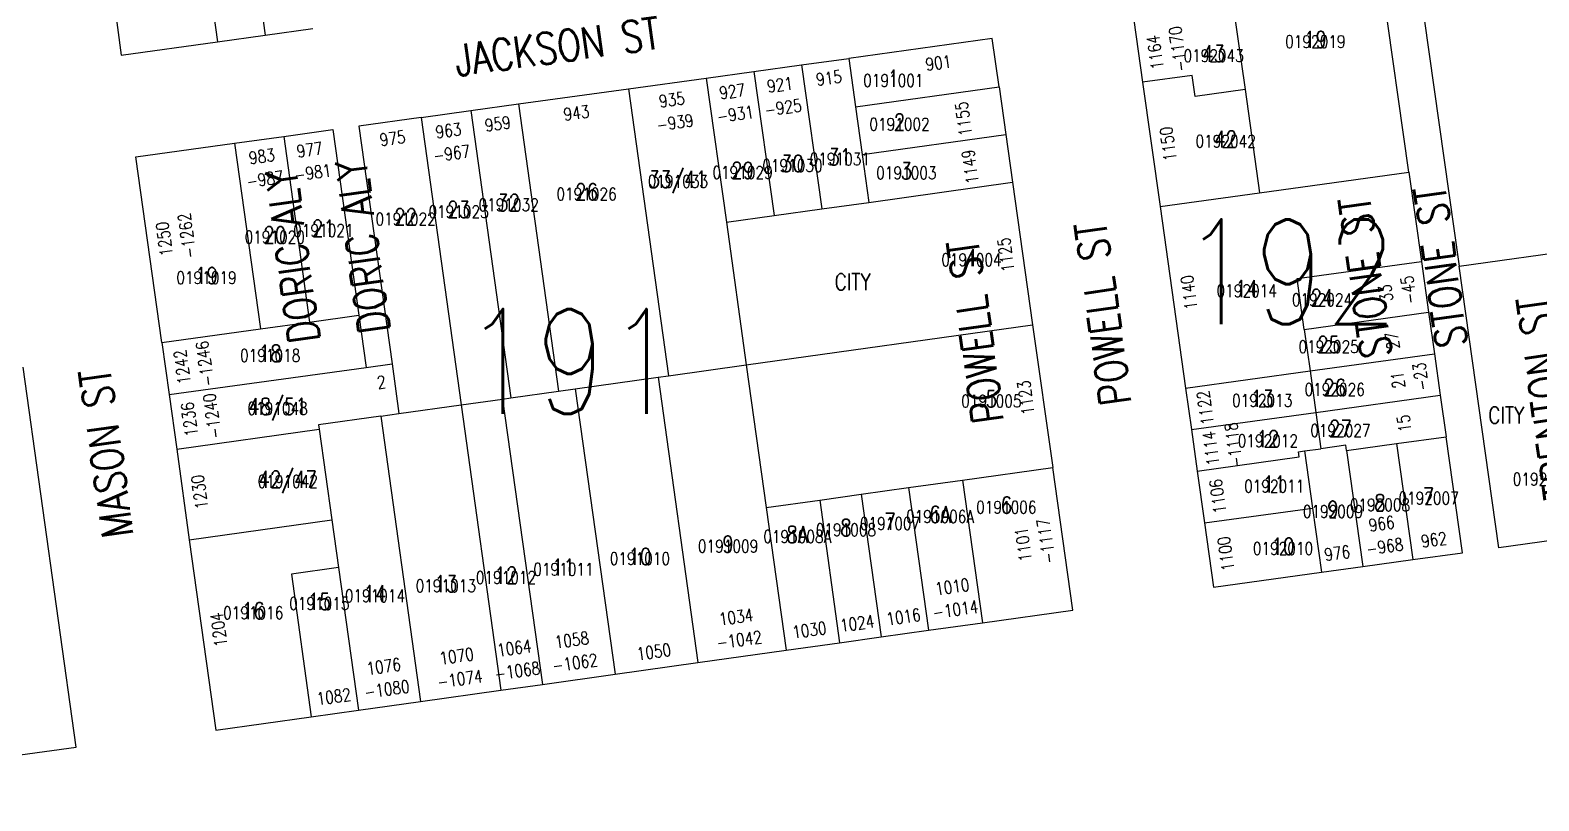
# Model space of a CAD drawing. Header units: feet. Extents: x 6006802 to 6013716, y 2117102 to 2120191.
# Drawn here: x 6009366 to 6010087, y 2117403 to 2117770 of the extents above; entities that cross this region are included whole.
import ezdxf
from ezdxf.enums import TextEntityAlignment as Align

# ---------------------------------------------------------------- set-up
doc = ezdxf.new("R2010")
doc.units = ezdxf.units.FT
doc.header["$LTSCALE"] = 100
doc.header["$MEASUREMENT"] = 0
for name, color, linetype in [('ADDRESS', 1, 'CONTINUOUS'), ('BLKLOT', 2, 'CONTINUOUS'), ('BLOCK_NUMBERS', 3, 'CONTINUOUS'), ('LOT_LINES', 4, 'CONTINUOUS'), ('LOT_NUMBERS', 7, 'CONTINUOUS'), ('ROW', 6, 'CONTINUOUS'), ('ST_NAME_IN_BLK', 7, 'CONTINUOUS'), ('ST_NAME_IN_ST', 6, 'CONTINUOUS')]:
    doc.layers.add(name, color=color, linetype=linetype)
doc.styles.add('ADDTXT', font='ROMANS.shx', dxfattribs={"width": 0.8, "height": 6})
doc.styles.add('BLKLOT', font='ROMANS.shx', dxfattribs={"width": 0.8, "height": 6})
doc.styles.add('BLOCK_NO', font='ROMANS.shx', dxfattribs={"width": 0.8, "height": 50})
doc.styles.add('LOT_NO', font='ROMANS.shx', dxfattribs={"width": 0.8, "height": 8})
doc.styles.add('SI', font='ROMANS.shx', dxfattribs={"width": 0.8, "height": 15})

msp = doc.modelspace()

# ---------------------------------------------------------------- linework, layer by layer
at = {"layer": 'LOT_LINES'}
for points in [[(6009468.15, 2117842.35), (6009478.41, 2117768.06)], [(6009445.36, 2117839.2), (6009455.62, 2117764.91)], [(6009940.83, 2117781.82), (6009946.43, 2117742.11)], [(6009757.21, 2117757.02), (6009760.45, 2117733.83)], [(6009689.11, 2117747.61), (6009698.72, 2117678.73)], [(6009711.89, 2117750.76), (6009721.5, 2117681.92)], [(6009734.67, 2117753.91), (6009744.28, 2117685.11)], [(6009946.43, 2117742.11), (6009922.65, 2117738.84), (6009921.24, 2117748.84), (6009897.47, 2117745.57)], [(6009651.96, 2117742.48), (6009671.08, 2117605.44)], [(6009760.45, 2117733.83), (6009828.97, 2117743.42)], [(6009946.43, 2117742.11), (6009953.38, 2117692.8)], [(6009599.46, 2117735.23), (6009618.6, 2117598.09)], [(6009760.45, 2117733.83), (6009763.63, 2117711.05)], [(6009552.9, 2117728.8), (6009572.05, 2117591.57)], [(6009576.67, 2117732.08), (6009595.82, 2117594.9)], [(6009487.27, 2117719.73), (6009499.64, 2117631.09)], [(6009763.63, 2117711.05), (6009832.18, 2117720.65)], [(6009463.75, 2117716.49), (6009476.12, 2117627.84)], [(6009763.63, 2117711.05), (6009766.81, 2117688.27)], [(6009766.81, 2117688.27), (6009835.39, 2117697.87)], [(6009953.38, 2117692.8), (6010024.7, 2117702.62)], [(6009905.83, 2117686.25), (6009953.38, 2117692.8)], [(6009721.5, 2117681.92), (6009744.28, 2117685.11)], [(6009744.28, 2117685.11), (6009766.81, 2117688.27)], [(6009698.72, 2117678.73), (6009721.5, 2117681.92)], [(6009698.72, 2117678.73), (6009708.22, 2117610.64)], [(6010048.68, 2117657.87), (6010108.12, 2117666.06)], [(6009974.68, 2117627.6), (6009971.27, 2117651.86), (6010030.7, 2117660.04)], [(6009499.64, 2117631.09), (6009523.17, 2117634.34)], [(6009974.68, 2117627.6), (6010034.12, 2117635.78)], [(6009429.06, 2117621.34), (6009476.12, 2117627.84)], [(6009476.12, 2117627.84), (6009499.64, 2117631.09)], [(6009708.22, 2117610.64), (6009844.98, 2117629.79)], [(6009974.68, 2117627.6), (6009977.47, 2117607.79)], [(6009539.02, 2117611.21), (6009542.34, 2117587.41)], [(6009977.47, 2117607.79), (6010036.91, 2117615.98)], [(6009432.52, 2117596.58), (6009526.64, 2117609.5)], [(6009626.52, 2117599.2), (6009666.13, 2117604.74)], [(6009666.13, 2117604.74), (6009671.08, 2117605.44)], [(6009666.13, 2117604.74), (6009685.14, 2117468.56)], [(6009671.08, 2117605.44), (6009708.22, 2117610.64)], [(6009708.22, 2117610.64), (6009717.72, 2117542.55)], [(6009918.04, 2117599.61), (6009977.47, 2117607.79)], [(6009977.47, 2117607.79), (6009980.27, 2117587.99)], [(6009595.82, 2117594.9), (6009618.6, 2117598.09)], [(6009618.6, 2117598.09), (6009626.52, 2117599.2)], [(6009626.52, 2117599.2), (6009645.52, 2117463.02)], [(6009542.34, 2117587.41), (6009572.05, 2117591.57)], [(6009572.05, 2117591.57), (6009591.86, 2117594.34)], [(6009572.05, 2117591.57), (6009591.06, 2117455.39)], [(6009591.86, 2117594.34), (6009595.82, 2117594.9)], [(6009591.86, 2117594.34), (6009610.86, 2117458.16)], [(6009980.27, 2117587.99), (6010039.71, 2117596.17)], [(6009533.68, 2117586.19), (6009503.97, 2117582.03), (6009504.24, 2117580.05)], [(6009533.68, 2117586.19), (6009542.34, 2117587.41)], [(6009533.68, 2117586.19), (6009552.68, 2117450.01)], [(6009920.83, 2117579.81), (6009980.27, 2117587.99)], [(6009980.27, 2117587.99), (6009982.71, 2117570.66)], [(6009436.16, 2117570.51), (6009504.24, 2117580.05)], [(6009504.24, 2117580.05), (6009510.29, 2117536.72)], [(6010018.72, 2117573.1), (6010042.5, 2117576.37)], [(6009923.62, 2117560), (6009972.36, 2117566.71), (6009972.01, 2117569.19), (6009974.78, 2117569.57)], [(6009974.78, 2117569.57), (6009982.71, 2117570.66)], [(6009974.78, 2117569.57), (6009978.62, 2117542.34)], [(6009994.94, 2117569.82), (6009994.6, 2117572.3), (6009982.71, 2117570.66)], [(6009994.94, 2117569.82), (6010018.72, 2117573.1)], [(6009994.94, 2117569.82), (6010002.75, 2117514.43)], [(6010018.72, 2117573.1), (6010026.52, 2117517.71)], [(6009811.51, 2117555.69), (6009854.57, 2117561.72)], [(6009785.76, 2117552.08), (6009811.51, 2117555.69)], [(6009811.51, 2117555.69), (6009821.01, 2117487.6)], [(6009717.72, 2117542.55), (6009743.28, 2117546.13)], [(6009743.28, 2117546.13), (6009763.08, 2117548.9)], [(6009743.28, 2117546.13), (6009752.78, 2117478.04)], [(6009763.08, 2117548.9), (6009785.76, 2117552.08)], [(6009763.08, 2117548.9), (6009772.58, 2117480.81)], [(6009785.76, 2117552.08), (6009795.26, 2117483.99)], [(6009717.72, 2117542.55), (6009727.23, 2117474.46)], [(6009927.11, 2117535.25), (6009978.62, 2117542.34)], [(6009978.62, 2117542.34), (6009982.94, 2117511.69)], [(6009442.2, 2117527.18), (6009510.29, 2117536.72)], [(6009510.29, 2117536.72), (6009513.47, 2117513.94)], [(6009513.47, 2117513.94), (6009490.94, 2117510.79), (6009500.44, 2117442.69)], [(6009513.47, 2117513.94), (6009522.97, 2117445.85)]]:
    msp.add_lwpolyline(points, dxfattribs=at)
at = {"layer": 'ROW'}
for points in [[(6009438.87, 2117886.26), (6009393.51, 2117879.99), (6009409.7, 2117758.57), (6009455.62, 2117764.91)], [(6010191.72, 2117816.37), (6010029.5, 2117794.03), (6010048.68, 2117657.87)], [(6010024.7, 2117702.62), (6010012.16, 2117791.64), (6009940.83, 2117781.82)], [(6009940.83, 2117781.82), (6009893.28, 2117775.27), (6009897.47, 2117745.57)], [(6009478.41, 2117768.06), (6009501.19, 2117771.2)], [(6009455.62, 2117764.91), (6009478.41, 2117768.06)], [(6009828.97, 2117743.42), (6009825.72, 2117766.48), (6009757.21, 2117757.02)], [(6009734.67, 2117753.91), (6009757.21, 2117757.02)], [(6009651.96, 2117742.48), (6009689.11, 2117747.61)], [(6009689.11, 2117747.61), (6009711.89, 2117750.76)], [(6009711.89, 2117750.76), (6009734.67, 2117753.91)], [(6009599.46, 2117735.23), (6009651.96, 2117742.48)], [(6009828.97, 2117743.42), (6009832.18, 2117720.65)], [(6009897.47, 2117745.57), (6009905.83, 2117686.25)], [(6009576.67, 2117732.08), (6009599.46, 2117735.23)], [(6009552.9, 2117728.8), (6009523.18, 2117724.69), (6009539.02, 2117611.21)], [(6009552.9, 2117728.8), (6009576.67, 2117732.08)], [(6009463.75, 2117716.49), (6009487.27, 2117719.73)], [(6009487.27, 2117719.73), (6009510.8, 2117722.98), (6009523.17, 2117634.34)], [(6009832.18, 2117720.65), (6009835.39, 2117697.87)], [(6009429.06, 2117621.34), (6009416.69, 2117709.99), (6009463.75, 2117716.49)], [(6009835.39, 2117697.87), (6009844.98, 2117629.79)], [(6010024.7, 2117702.62), (6010030.7, 2117660.04)], [(6009905.83, 2117686.25), (6009918.04, 2117599.61)], [(6010108.12, 2117666.06), (6010127.07, 2117531.59), (6010067.64, 2117523.38), (6010048.68, 2117657.87)], [(6010030.7, 2117660.04), (6010034.12, 2117635.78)], [(6009523.17, 2117634.34), (6009526.64, 2117609.5)], [(6010034.12, 2117635.78), (6010036.91, 2117615.98)], [(6009844.98, 2117629.79), (6009854.57, 2117561.72)], [(6009429.06, 2117621.34), (6009432.52, 2117596.58)], [(6009526.64, 2117609.5), (6009539.02, 2117611.21)], [(6010036.91, 2117615.98), (6010039.71, 2117596.17)], [(6009200.82, 2117402.55), (6009388.21, 2117428.24), (6009362.9, 2117609.62)], [(6009432.52, 2117596.58), (6009436.16, 2117570.51)], [(6009918.04, 2117599.61), (6009920.83, 2117579.81)], [(6010039.71, 2117596.17), (6010042.5, 2117576.37)], [(6009920.83, 2117579.81), (6009923.62, 2117560)], [(6010026.52, 2117517.71), (6010050.3, 2117520.99), (6010042.5, 2117576.37)], [(6009436.16, 2117570.51), (6009442.2, 2117527.18)], [(6009821.01, 2117487.6), (6009864.16, 2117493.64), (6009854.57, 2117561.72)], [(6009923.62, 2117560), (6009927.11, 2117535.25)], [(6009927.11, 2117535.25), (6009931.43, 2117504.58), (6009982.94, 2117511.69)], [(6009442.2, 2117527.18), (6009454.89, 2117436.31), (6009500.44, 2117442.69)], [(6010002.75, 2117514.43), (6010026.52, 2117517.71)], [(6009982.94, 2117511.69), (6010002.75, 2117514.43)], [(6009772.58, 2117480.81), (6009795.26, 2117483.99)], [(6009795.26, 2117483.99), (6009821.01, 2117487.6)], [(6009685.14, 2117468.56), (6009727.23, 2117474.46)], [(6009727.23, 2117474.46), (6009752.78, 2117478.04)], [(6009752.78, 2117478.04), (6009772.58, 2117480.81)], [(6009645.52, 2117463.02), (6009685.14, 2117468.56)], [(6009610.86, 2117458.16), (6009645.52, 2117463.02)], [(6009552.68, 2117450.01), (6009591.06, 2117455.39)], [(6009591.06, 2117455.39), (6009610.86, 2117458.16)], [(6009500.44, 2117442.69), (6009522.97, 2117445.85)], [(6009522.97, 2117445.85), (6009552.68, 2117450.01)]]:
    msp.add_lwpolyline(points, dxfattribs=at)

# ---------------------------------------------------------------- texts
at = {"layer": 'ADDRESS', "style": 'ADDTXT', "width": 0.8}
for s, rotation, p in [('-1170', 98.02107, (6009917.39, 2117761.85)), ('1164', 98.02107, (6009906.5, 2117760.31)), ('901', 7.86416, (6009800.4, 2117751.88)), ('921', 7.86416, (6009724.73, 2117741.43)), ('915', 7.86416, (6009748.12, 2117744.66)), ('935', 7.86416, (6009673.07, 2117734.29)), ('927', 7.86416, (6009701.9, 2117738.28)), ('943', 7.86416, (6009627.51, 2117728)), ('-931', 7.86416, (6009703.41, 2117727.38)), ('-925', 7.86416, (6009726.23, 2117730.53)), ('1155', 98.02107, (6009814.9, 2117728.59)), ('963', 7.86416, (6009566.37, 2117719.56)), ('959', 7.86416, (6009589.94, 2117722.81)), ('-939', 7.86416, (6009674.57, 2117723.4)), ('975', 7.86416, (6009539.69, 2117715.87)), ('1150', 98.02107, (6009912.66, 2117716.58)), ('983', 7.86416, (6009477.23, 2117707.24)), ('977', 7.86416, (6009500.05, 2117710.4)), ('-967', 7.86416, (6009567.87, 2117708.66)), ('1149', 98.02107, (6009818.13, 2117705.69)), ('-981', 7.86416, (6009501.56, 2117699.5)), ('-987', 7.86416, (6009478.74, 2117696.35)), ('-1262', 97.94451, (6009444.11, 2117672.71)), ('1250', 97.94451, (6009433.21, 2117671.19)), ('1125', 98.02107, (6009835.15, 2117663.68)), ('1140', 98.02107, (6009922.66, 2117645.63)), ('33', 98.02107, (6010016.61, 2117645.38)), ('-45', 98.02107, (6010027.51, 2117646.92)), ('27', 98.02107, (6010019.81, 2117622.67)), ('-1246', 97.94451, (6009452.64, 2117611.61)), ('1242', 97.94451, (6009441.74, 2117610.09)), ('-23', 98.02107, (6010033.35, 2117605.44)), ('2', 7.86416, (6009534.33, 2117599.46)), ('21', 98.02107, (6010022.46, 2117603.9)), ('-1240', 97.94451, (6009456.13, 2117586.59)), ('1123', 98.02107, (6009844.77, 2117595.45)), ('1122', 98.02107, (6009930.41, 2117590.64)), ('1236', 97.94451, (6009445.23, 2117585.07)), ('-1118', 98.02107, (6009944.04, 2117572.75)), ('15', 98.02107, (6010025.38, 2117583.16)), ('1114', 98.02107, (6009933.15, 2117571.22)), ('1230', 97.94451, (6009450.08, 2117550.37)), ('1106', 98.02107, (6009936.37, 2117548.32)), ('1101', 98.02107, (6009843.53, 2117525.41)), ('-1117', 98.02107, (6009854.42, 2117526.95)), ('966', 7.8587, (6010012.1, 2117531.87)), ('1100', 98.02107, (6009940.23, 2117520.92)), ('976', 7.8587, (6009990.87, 2117517.83)), ('-968', 7.8587, (6010013.6, 2117520.97)), ('962', 7.8587, (6010037.08, 2117524.21)), ('1010', 7.97324, (6009807, 2117501.79)), ('-1014', 7.97324, (6009808.52, 2117490.9)), ('1204', 97.94451, (6009459.24, 2117484.69)), ('1034', 7.97324, (6009703.71, 2117487.32)), ('1024', 7.97324, (6009761.57, 2117484.32)), ('1016', 7.97324, (6009783.73, 2117487.42)), ('1058', 7.97324, (6009625.3, 2117476.34)), ('-1042', 7.97324, (6009705.23, 2117476.43)), ('1030', 7.97324, (6009738.75, 2117481.12)), ('1070', 7.97324, (6009570.27, 2117468.63)), ('1064', 7.97324, (6009597.78, 2117472.49)), ('1050', 7.97324, (6009664.47, 2117470.72)), ('1076', 7.97324, (6009535.43, 2117463.75)), ('-1068', 7.97324, (6009599.31, 2117461.59)), ('-1062', 7.97324, (6009626.82, 2117465.45)), ('-1080', 7.97324, (6009536.96, 2117452.86)), ('-1074', 7.97324, (6009571.8, 2117457.74)), ('1082', 7.97324, (6009511.6, 2117449.31))]:
    msp.add_text(s, height=6, rotation=rotation, dxfattribs=at).set_placement(p, align=Align.CENTER)
at = {"layer": 'BLKLOT', "style": 'BLKLOT', "width": 0.8}
for s, p in [('0192019', (6009980.04, 2117761.99)), ('0192043', (6009931.44, 2117755.29)), ('0191001', (6009778.47, 2117743.46)), ('0191002', (6009781.41, 2117722.54)), ('0192042', (6009937.2, 2117714.42)), ('0191031', (6009752.91, 2117705.95)), ('0191029', (6009706.45, 2117699.53)), ('0191030', (6009730.27, 2117702.82)), ('0191003', (6009784.69, 2117699.33)), ('0191033', (6009675.55, 2117695.27)), ('0191032', (6009594.74, 2117684.1)), ('0191026', (6009631.94, 2117689.24)), ('0191022', (6009545.52, 2117677.31)), ('0191023', (6009570.82, 2117680.8)), ('0191021', (6009506.25, 2117671.88)), ('0191020', (6009483.02, 2117668.67)), ('0191004', (6009815.77, 2117657.88)), ('0191019', (6009450.41, 2117649.29)), ('0192014', (6009947.26, 2117643.08)), ('0192024', (6009983.21, 2117638.77)), ('0191018', (6009480.83, 2117612.18)), ('0192025', (6009986.37, 2117616.35)), ('0191005', (6009825.28, 2117590.42)), ('0192013', (6009954.64, 2117590.65)), ('0192026', (6009989.25, 2117595.89)), ('0191048', (6009484.36, 2117586.86)), ('0192027', (6009992.01, 2117576.32)), ('0192012', (6009957.36, 2117571.4)), ('0191042', (6009489.22, 2117552.04)), ('0192011', (6009960.41, 2117549.75)), ('0192006', (6010088.7, 2117553.07)), ('0192008', (6010010.88, 2117540.79)), ('0192007', (6010034.11, 2117543.99)), ('0191006A', (6009800.78, 2117535.25)), ('0191006', (6009832.43, 2117539.68)), ('0192009', (6009988.44, 2117537.69)), ('0191008A', (6009732.59, 2117525.7)), ('0191008', (6009755.81, 2117528.95)), ('0191007', (6009776.87, 2117531.9)), ('0191009', (6009699.53, 2117521.07)), ('0192010', (6009964.59, 2117520.06)), ('0191010', (6009657.41, 2117515.17)), ('0191012', (6009593.45, 2117506.21)), ('0191011', (6009620.91, 2117510.06)), ('0191014', (6009530.87, 2117497.45)), ('0191013', (6009564.72, 2117502.19)), ('0191015', (6009504.3, 2117493.72)), ('0191016', (6009472.73, 2117489.3))]:
    msp.add_text(s, height=6, dxfattribs=at).set_placement(p, align=Align.CENTER)
at = {"layer": 'BLOCK_NUMBERS', "style": 'BLOCK_NO', "width": 0.8}
for s, p in [('192', (6009967.65, 2117630.13)), ('191', (6009624.54, 2117587.33))]:
    msp.add_text(s, height=50, dxfattribs=at).set_placement(p, align=Align.CENTER)
at = {"layer": 'LOT_NUMBERS', "style": 'LOT_NO', "width": 0.8}
for s, p in [('19', (6009980.04, 2117761.99)), ('43', (6009931.44, 2117755.29)), ('1', (6009778.47, 2117743.46)), ('2', (6009781.41, 2117722.54)), ('42', (6009937.2, 2117714.42)), ('31', (6009752.91, 2117705.95)), ('33/41', (6009675.55, 2117695.27)), ('29', (6009706.45, 2117699.53)), ('30', (6009730.27, 2117702.82)), ('3', (6009784.69, 2117699.33)), ('26', (6009631.94, 2117689.24)), ('32', (6009594.74, 2117684.1)), ('22', (6009545.52, 2117677.31)), ('23', (6009570.82, 2117680.8)), ('20', (6009483.02, 2117668.67)), ('21', (6009506.25, 2117671.88)), ('4', (6009815.77, 2117657.88)), ('19', (6009450.41, 2117649.29)), ('CITY  ', (6009763.48, 2117646.28)), ('14', (6009947.26, 2117643.08)), ('24', (6009983.21, 2117638.77)), ('18', (6009480.83, 2117612.18)), ('25', (6009986.37, 2117616.35)), ('26', (6009989.25, 2117595.89)), ('48/51', (6009484.36, 2117586.86)), ('5', (6009825.28, 2117590.42)), ('13', (6009954.64, 2117590.65)), ('CITY', (6010071.28, 2117582.66)), ('27', (6009992.01, 2117576.32)), ('12', (6009957.36, 2117571.4)), ('42/47', (6009489.22, 2117552.04)), ('11', (6009960.41, 2117549.75)), ('6', (6009832.43, 2117539.68)), ('8', (6010010.88, 2117540.79)), ('7', (6010034.11, 2117543.99)), ('7', (6009776.87, 2117531.9)), ('6A', (6009800.78, 2117535.25)), ('9', (6009988.44, 2117537.69)), ('8A', (6009732.59, 2117525.7)), ('8', (6009755.81, 2117528.95)), ('9', (6009699.53, 2117521.07)), ('10', (6009964.59, 2117520.06)), ('11', (6009620.91, 2117510.06)), ('10', (6009657.41, 2117515.17)), ('13', (6009564.72, 2117502.19)), ('12', (6009593.45, 2117506.21)), ('14', (6009530.87, 2117497.45)), ('16', (6009472.73, 2117489.3)), ('15', (6009504.3, 2117493.72))]:
    msp.add_text(s, height=8, dxfattribs=at).set_placement(p, align=Align.CENTER)
at = {"layer": 'ST_NAME_IN_BLK', "style": 'SI', "width": 0.8}
for s, rotation, p in [('DORIC ALY', 97.94451, (6009498.91, 2117663.46)), ('STONE ST', 98.02107, (6010011.43, 2117653.53)), ('POWELL ST', 98.02107, (6009825.09, 2117627.63)), ('TRENTON ST', 98.02107, (6010097.79, 2117596.03))]:
    msp.add_text(s, height=15, rotation=rotation, dxfattribs=at).set_placement(p, align=Align.CENTER)
at = {"layer": 'ST_NAME_IN_ST', "style": 'SI', "width": 0.8}
for s, rotation, p in [('JACKSON ST', 7.86416, (6009618.97, 2117755.13)), ('DORIC ALY', 97.94451, (6009532.34, 2117668.13)), ('STONE ST', 98.02107, (6010047.32, 2117658.58)), ('POWELL ST', 98.02107, (6009886.05, 2117636.22)), ('MASON ST', 97.94451, (6009409.96, 2117569.55))]:
    msp.add_text(s, height=15, rotation=rotation, dxfattribs=at).set_placement(p, align=Align.CENTER)

doc.saveas('drawing.dxf')
